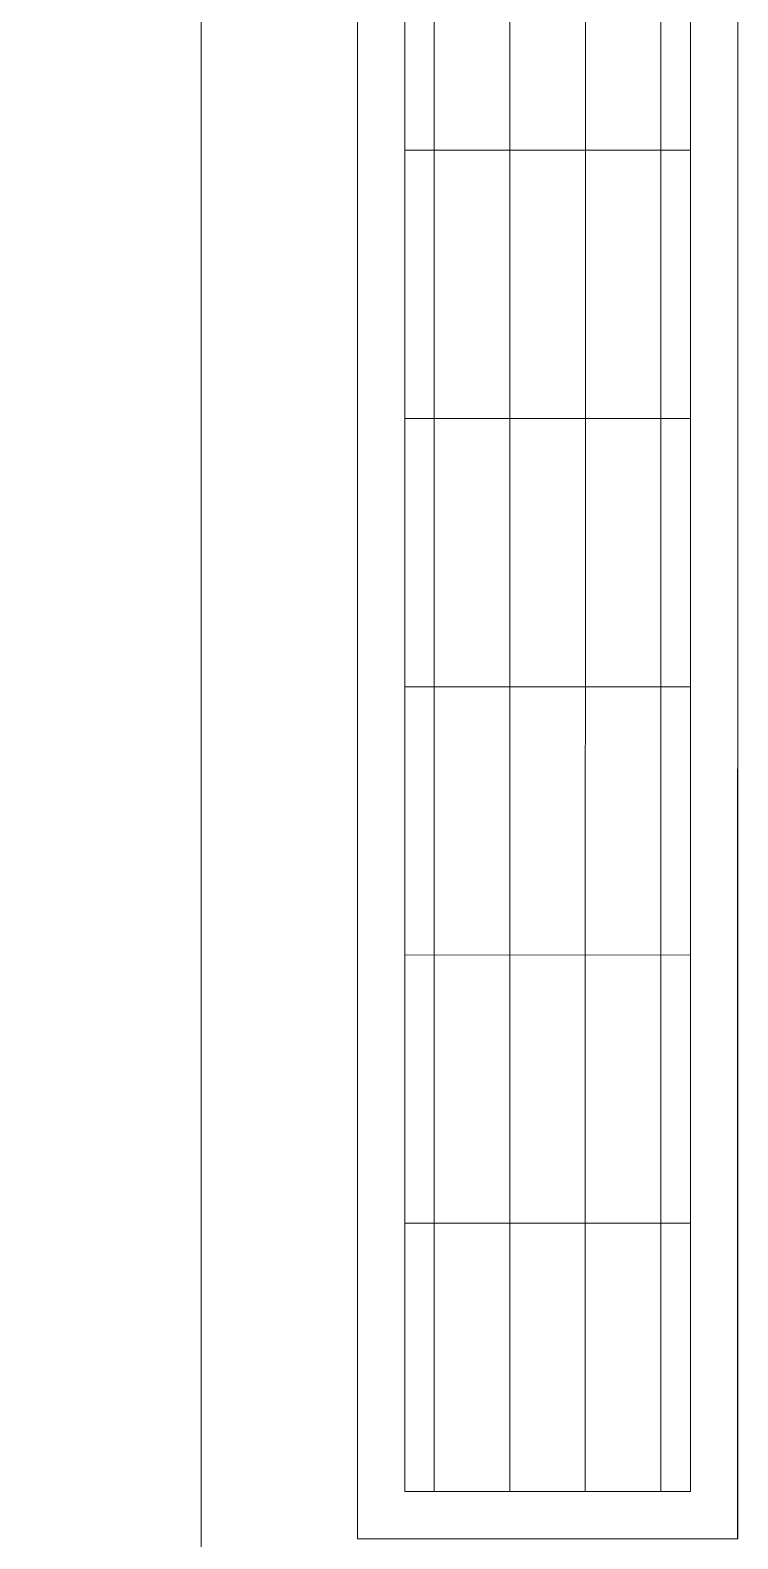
# Model space of a CAD drawing. Extents: x -2050 to 29725, y -1777 to 6820.
# Drawn here: x 4705 to 4742.3, y 1045 to 1124.4 of the extents above; entities that cross this region are included whole.
import ezdxf

# ---------------------------------------------------------------- set-up
doc = ezdxf.new("R2010")
doc.units = 0
doc.header["$LTSCALE"] = 25
doc.header["$MEASUREMENT"] = 0
doc.layers.get('0').update_dxf_attribs({"color": 9, "lineweight": 9})
doc.layers.add('05', color=9, linetype='Continuous', lineweight=9)
doc.layers.add('32', color=9, linetype='Continuous', lineweight=9)

# ---------------------------------------------------------------- blocks, each defined once
blk = doc.blocks.new('p-audi-presentation')
blk.add_lwpolyline([(0, 10), (0, 0), (260, 0), (260, 50), (0, 50), (0, 40)])
blk = doc.blocks.new('p-konvektor_audi')
for p, q in [((250.001, 89.476), (-0.004, 89.467)), ((250, 89.475), (0, 89.476)), ((0, 89.476), (0, 69.468)), ((16.607, 71.952), (16.605, 86.99)), ((30.726, 71.952), (30.724, 86.989)), ((44.846, 71.951), (44.843, 86.989)), ((58.965, 71.951), (58.963, 86.988)), ((73.084, 71.95), (73.082, 86.988)), ((199.293, 85.436), (2.485, 85.425)), ((196.989, 81.459), (2.485, 81.448)), ((194.684, 77.483), (2.486, 77.471)), ((192.379, 73.506), (2.486, 73.495)), ((0, 69.468), (250, 69.467))]:
    blk.add_line(p, q)
for points in [[(250, 89.475), (0, 89.475), (0, 69.468), (250, 69.468)], [(247.514, 86.989), (247.515, 71.952), (2.486, 71.953), (2.485, 86.99)]]:
    blk.add_lwpolyline(points, close=True)

msp = doc.modelspace()

# ---------------------------------------------------------------- block references
at = {"layer": '05', "rotation": 270}
msp.add_blockref('p-audi-presentation', (4664.004, 1234.278), dxfattribs=at)
at = {"layer": '32', "xscale": -1, "rotation": 270}
msp.add_blockref('p-konvektor_audi', (4652.775, 1044.972), dxfattribs=at)

doc.saveas('drawing.dxf')
